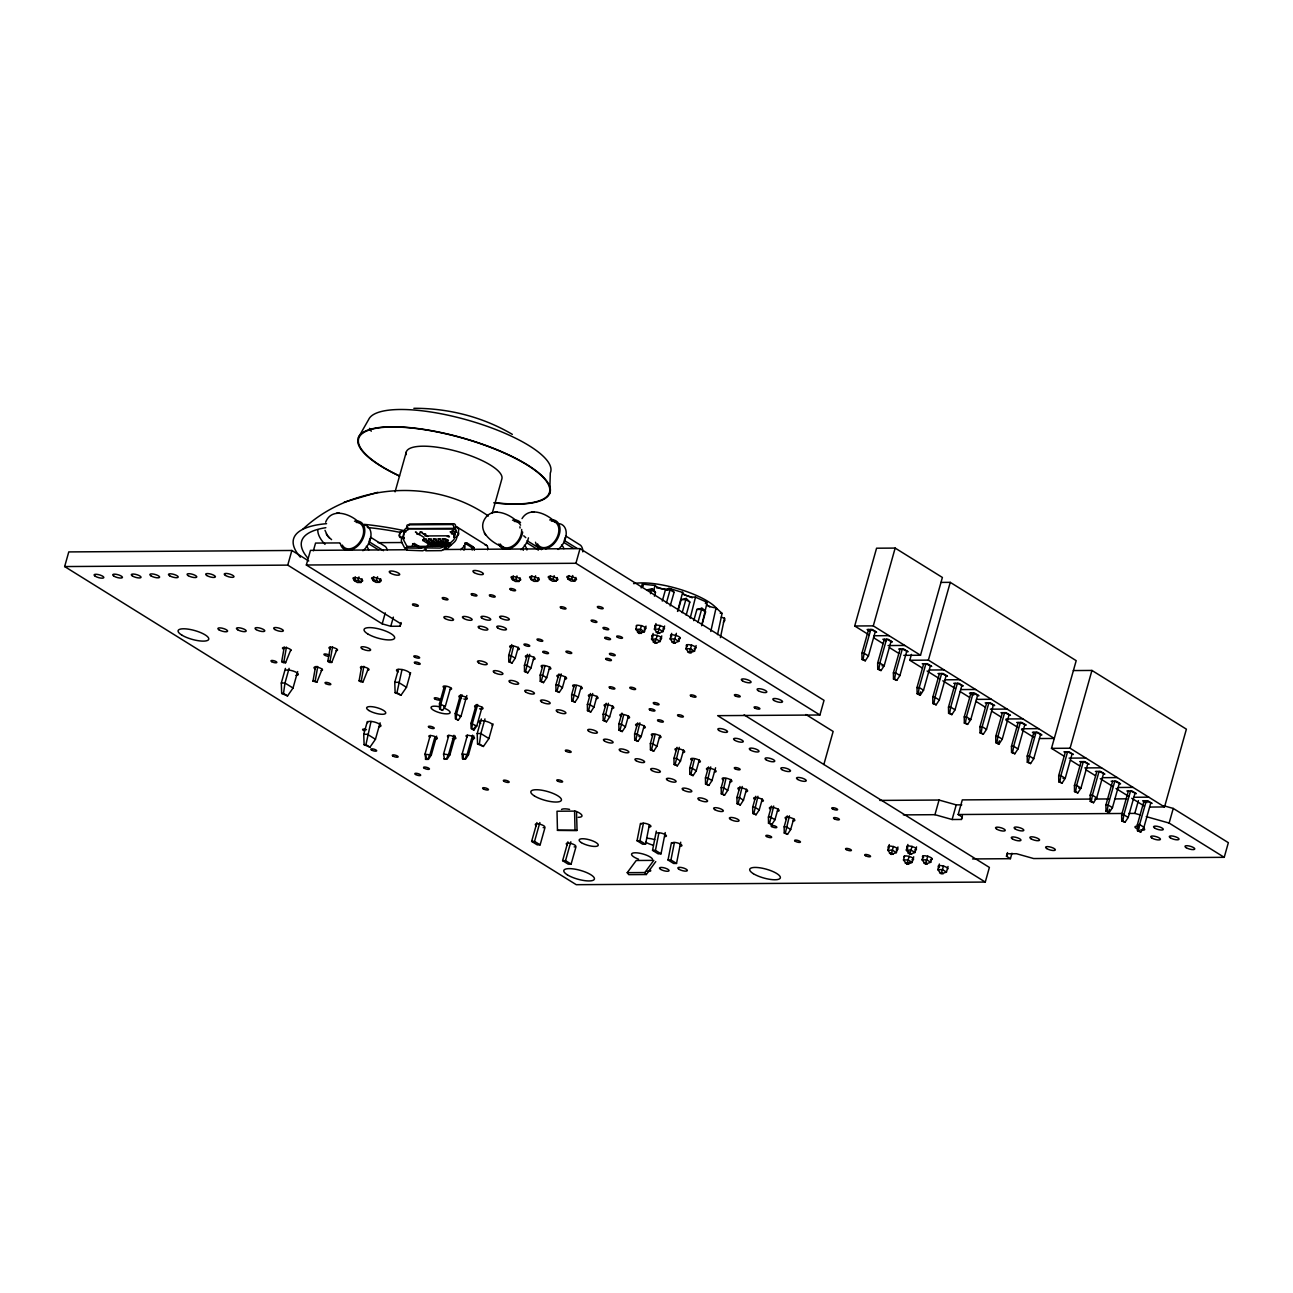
<?xml version="1.0" encoding="UTF-8"?>
<svg xmlns="http://www.w3.org/2000/svg" width="1293" height="1293" viewBox="0 0 1293 1293"><rect width="100%" height="100%" fill="white"/><g stroke="black" fill="none" stroke-linecap="round" stroke-linejoin="round"><path stroke-width="1.5" d="M549.687 493.603L550.301 472.979A94.761 27.395 15.7 0 0 470.7 420.985A94.761 27.395 15.7 0 0 368.65 419.53L358.468 437.341M436.614 736.137L431.329 754.983L428.452 759.379L425.882 759.395L426.092 756.47M473.804 735.911L468.502 754.74L465.625 759.136L463.072 759.153L463.379 754.773L462.151 754.013L467.436 735.167M458.304 532.183C460.906 535.27 451.58 541.104 454.958 534.187M453.891 537.048L455.734 530.954L455.475 532.344M472.204 550.026L471.525 547.295L464.704 543.06L467.5 543.27L473.19 546.81L474.386 550.155M444.081 687.747A4.412 1.277 15.7 0 1 444.582 686.017A4.412 1.277 15.7 0 1 450.594 687.698L445.277 706.463L442.545 710.358L440.38 709.017L440.945 703.764L445.713 686.809M466.854 695.521L461.019 716.241L458.288 720.153L456.122 718.795L456.688 713.542L461.973 694.713M482.063 707.19L476.761 726.036L474.03 729.931L471.864 728.589L472.43 723.337L477.715 704.491M297.665 671.552L293.026 688.038L287.531 695.941L283.506 693.436L284.977 683.027L289.099 668.384M380.094 722.819L375.455 739.289L369.96 747.192L365.935 744.687L371.01 721.462M410.608 672.667L406.487 687.31L400.992 695.214L396.951 692.709L402.026 669.483A6.934 2.004 15.7 0 1 409.477 674.251M493.037 723.918L488.916 738.562L483.404 746.465L479.38 743.96L480.851 733.551L484.972 718.908M518.299 647.243L515.212 658.234L512.028 663.05L509.862 661.693L513.45 646.387M534.041 657.038L530.954 668.012L527.77 672.845L525.604 671.487L529.694 654.339M549.784 666.816L546.697 677.807L543.513 682.623L541.347 681.282L544.935 665.96M565.526 676.611L562.439 687.601L559.255 692.418L557.089 691.06L561.178 673.912M581.268 686.405L578.181 697.38L574.997 702.196L572.831 700.854L576.403 685.532M597.01 696.184L593.923 707.174L590.739 711.99L588.574 710.649L592.663 693.501M612.753 705.978L609.666 716.969L606.482 721.785L604.316 720.427L608.405 703.279M628.495 715.772L625.408 726.747L622.224 731.563L620.058 730.222L623.63 714.9M644.237 725.551L641.15 736.541L637.966 741.358L635.8 740.016L639.89 722.852M659.98 735.345L656.892 746.32L653.708 751.152L651.543 749.795L655.115 734.472M683.593 750.021L680.506 761.011L677.322 765.828L675.156 764.486L679.245 747.338M699.335 759.815L696.248 770.806L693.064 775.622L690.898 774.265L694.47 758.943M715.579 767.783L711.99 780.584L708.806 785.401L706.641 784.059L710.73 766.911M730.82 779.388L727.733 790.379L724.549 795.195L722.383 793.854L725.955 778.531M746.562 789.183L743.475 800.173L740.291 804.989L738.125 803.632L742.214 786.483M762.288 798.977L759.217 809.951L756.033 814.768L753.867 813.426L757.957 796.278M778.03 808.755L774.943 819.746L771.776 824.562L769.61 823.221L773.699 806.056M793.773 818.55L790.686 829.524L787.518 834.357L785.352 832.999L789.441 815.851M875.135 632.164L868.443 655.955L865.276 660.788L863.11 659.43L864.112 653.256L870.803 629.465L876.606 632.164L872.258 629.465L867.134 629.497L870.027 631.291M890.877 641.958L884.186 665.75L881.018 670.566L878.852 669.224L879.854 663.05L886.545 639.259L892.348 641.942L888 639.243L882.877 639.275L885.77 641.086M906.619 651.753L899.928 675.544L896.76 680.36L894.594 679.003L895.596 672.845L902.288 649.054L908.09 651.737L903.742 649.038L898.619 649.07M930.233 666.428L923.541 690.22L920.374 695.036L918.208 693.694L919.21 687.52L925.901 663.729L931.703 666.412L927.356 663.713L922.232 663.762M945.975 676.223L939.284 700.014L936.116 704.83L933.95 703.489L934.952 697.315L941.643 673.524L947.446 676.207L943.098 673.508L937.975 673.54M961.717 686.001L955.026 709.792L951.858 714.625L949.692 713.267L950.694 707.109L957.386 683.302L963.188 686.001L958.84 683.302L953.717 683.334M977.46 695.796L970.768 719.587L967.6 724.403L965.435 723.062L966.437 716.888L973.128 693.096L978.93 695.779L974.583 693.08L969.459 693.113L972.352 694.923M993.202 705.59L986.511 729.381L983.343 734.198L981.161 732.84L982.179 726.682L988.87 702.891L994.673 705.574L990.325 702.875L985.201 702.907M1008.944 715.368L1002.253 739.16L999.085 743.992L996.903 742.635L997.921 736.46L1004.613 712.669L1010.415 715.368L1006.067 712.669L1000.944 712.702M1024.686 725.163L1017.995 748.954L1014.827 753.771L1012.645 752.429L1013.664 746.255L1020.355 722.464L1026.157 725.147L1021.809 722.448L1016.686 722.48M1040.429 734.957L1033.737 758.749L1030.569 763.565L1028.388 762.207L1029.406 756.049L1036.097 732.258L1041.899 734.941L1037.552 732.242L1032.428 732.274L1035.321 734.068M1071.913 754.53L1065.222 778.321L1062.054 783.138L1059.872 781.796L1060.89 775.622L1067.582 751.831L1073.384 754.514L1069.036 751.815L1063.913 751.847M1087.655 764.308L1080.964 788.116L1077.796 792.932L1075.614 791.575L1076.633 785.417L1083.324 761.625L1089.126 764.308L1084.779 761.609L1079.655 761.642M1103.398 774.103L1096.706 797.894L1093.539 802.711L1091.357 801.369L1092.375 795.195L1099.066 771.404L1104.869 774.103L1100.521 771.404L1095.397 771.436M1119.14 783.897L1112.449 807.689L1109.281 812.505L1107.099 811.164L1108.117 804.989L1114.792 781.198L1120.595 783.881L1116.263 781.182L1111.14 781.214M1134.882 793.676L1128.191 817.483L1125.023 822.3L1122.841 820.942L1123.859 814.784L1130.535 790.977L1136.337 793.676L1132.005 790.977L1126.882 791.009M1150.625 803.47L1143.933 827.261L1140.765 832.078L1138.583 830.736L1139.602 824.562L1146.277 800.771L1152.079 803.454L1147.748 800.771L1142.624 800.803L1145.517 802.597M290.78 649.813L285.624 662.727L283.426 662.743L281.696 661.66L284.25 647.13M285.624 662.727L283.894 661.66L286.448 647.114M316.914 682.187L312.987 681.136L315.54 666.59L317.739 666.574L315.185 681.12L316.914 682.187L322.086 669.273M336.891 649.522L331.735 662.436L329.537 662.452L327.808 661.37L330.361 646.839M331.735 662.436L330.006 661.353L332.56 646.823M368.198 668.982L363.042 681.896L360.844 681.912L359.098 680.829L361.668 666.299M363.042 681.896L361.297 680.813L363.85 666.283M649.345 824.869L645.546 844.167L642.621 844.2L637.045 840.725L640.455 823.382M645.546 844.167L639.97 840.709L643.397 823.334M665.216 832.563L661.03 853.816L658.121 853.833L652.545 850.358L656.327 831.092M661.03 853.816L655.454 850.341L658.88 832.967M680.716 842.196L676.53 863.449L673.605 863.465L668.028 859.99L671.439 842.648M676.53 863.449L670.954 859.974L674.38 842.6M720.427 637.611L724.516 618.167L723.029 617.763A7.176 2.069 15.7 0 1 721.3 617.165M717.518 634.637L722.076 613.367L716.063 607.872A7.176 2.069 15.7 0 1 706.479 604.785M710.794 631.453L716.063 607.872M701.646 625.764L707.174 602.36L695.149 597.027A7.176 2.069 15.7 0 1 687.116 595.766A7.176 2.069 15.7 0 1 682.542 592.404L668.659 588.218A7.176 2.069 15.7 0 1 662.97 588.978A7.176 2.069 15.7 0 1 655.131 585.503L642.395 584.113L641.166 587.927M690.187 618.199L695.569 596.881M677.516 611.427L682.736 592.178M650.476 593.681L651.85 588.751L646.839 589.964L653.838 589.98L655.486 592.404L654.436 596.154M662.275 601.083L665.426 589.85L670.453 588.638L666.428 602.926M678.017 610.878L681.169 599.645L686.195 598.417L682.171 612.72M697.913 622.499L701.937 608.211L696.911 609.423L693.759 620.656M744.089 714.884L989.387 867.425L985.282 882.068L576.258 884.687L64.65 566.56L68.771 551.917L291.862 550.479L308.736 560.968M407.02 549.751L310.449 550.365L306.344 565.009L400.798 623.743L400.087 626.216L390.777 626.281L382.195 623.856L287.757 565.122L291.862 550.479M313.391 550.786L315.557 543.076L339.8 542.915M287.531 695.941L281.68 693.452L281.308 683.043L285.43 668.4M362.056 578.811L361.022 582.464L357.369 582.496L354.266 580.573L355.3 576.937M361.022 582.464L357.935 580.541L358.953 576.904M369.943 538.664L369.087 541.702L383.488 550.673M395.076 491.857L406.293 452M380.659 578.682L379.625 582.351L375.972 582.367L372.869 580.444L373.887 576.807M379.625 582.351L376.522 580.428L377.54 576.791M425.235 546.648L421.744 548.167L405.76 547.99L407.861 546.664A2.489 1.681 -58.1 0 1 406.762 546.002L403.901 540.506A2.489 1.681 -58.1 0 1 403.82 538.89L404.03 537.985L401.622 538.906A5.463 3.701 -58.1 0 0 401.8 542.462L404.661 547.957A5.463 3.701 -58.1 0 0 407.101 549.412M402.689 537.371L404.224 531.892L402.301 531.358A1.988 1.891 -1.8 0 0 399.876 532.7L399.359 534.542A1.988 1.891 -1.8 0 0 400.765 536.854L404.03 537.985M403.416 537.662L404.224 531.892M382.195 623.856L385.282 612.882M390.777 626.281L393.363 617.133M423.959 537.371L419.433 534.559L420.209 531.811L427.757 536.514M369.96 747.192L364.109 744.703L363.737 734.295L367.341 721.494M435.143 546.389L427.401 541.573A1.988 1.341 89.6 0 1 426.674 538.971L423.975 538.987A1.988 1.341 89.6 0 0 424.686 541.589L432.444 546.406M400.087 626.216L401.105 622.563M439.911 546.357L432.153 541.541A1.988 1.341 89.6 0 1 431.426 538.939L428.726 538.955A1.988 1.341 89.6 0 0 429.454 541.557L437.196 546.373M446.214 547.295L436.921 541.508A1.988 1.341 89.6 0 1 436.194 538.906L433.478 538.922A1.988 1.341 89.6 0 0 434.206 541.525L441.947 546.341M400.992 695.214L395.125 692.709L394.769 682.316L398.373 669.499M449.414 546.293L441.673 541.476A1.988 1.341 89.6 0 1 440.945 538.874L438.246 538.89A1.988 1.341 89.6 0 0 438.974 541.492L446.715 546.309M451.079 544.337L446.424 541.444A1.988 1.341 89.6 0 1 445.713 538.842L442.998 538.858A1.988 1.341 89.6 0 0 443.725 541.46L449.916 545.323M425.51 549.832L425.785 550.77L441.511 550.624L444.404 549.169L445.875 546.422A2.489 1.681 -58.1 0 0 447.362 545.743L453.326 540.183A2.489 1.681 -58.1 0 0 454.312 538.567L454.57 537.678M452.081 530.776L454.974 531.585L454.199 534.332L451.322 533.621L452.647 533.362L453.423 530.631M456.106 532.199L456.235 531.73A2.489 1.681 -58.1 0 0 455.055 529.467L455.605 525.637A1.988 1.406 67.3 0 0 453.778 523.73L409.865 524.004A1.988 1.406 67.3 0 0 408.717 525.443M454.102 537.338L455.443 531.552M492.261 513.079L501.862 478.927A49.651 14.352 15.7 0 0 453.859 450.546A49.651 14.352 15.7 0 0 406.325 454.603M430.262 735.41L424.961 754.239L425.882 759.395M442.545 710.358L439.636 709.017L439.475 703.764L444.242 686.809M434.852 737.252L430.084 754.207L427.821 758.991L425.268 759.007M455.217 736.024L449.916 754.87L447.039 759.25L444.485 759.266L443.547 754.126L448.849 735.281M458.288 720.153L455.378 718.811L455.217 713.558L460.518 694.713M453.972 735.248L448.671 754.094L446.424 758.878L443.855 758.894M474.03 729.931L471.121 728.589L470.959 723.353L476.26 704.507M520.093 577.793L519.059 581.462L515.406 581.478L512.303 579.555L513.321 575.918M519.059 581.462L515.955 579.523L516.974 575.886M472.559 735.135L467.274 753.981L465.011 758.749L462.441 758.765L462.151 754.013L468.502 754.74M483.404 746.465L477.553 743.976L477.198 733.567L481.319 718.924M512.028 663.05L508.763 661.709L508.682 655.551L511.769 644.561M538.68 577.68L537.646 581.333L533.993 581.365L530.89 579.426L531.924 575.789M537.646 581.333L534.559 579.409L535.577 575.773M527.77 672.845L524.505 671.487L524.425 665.329L527.512 654.355M557.267 577.551L556.249 581.22L552.58 581.236L549.477 579.312L550.511 575.676M556.249 581.22L553.145 579.296L554.164 575.66M565.154 537.403L564.298 540.458L577.114 548.41M543.513 682.623L540.248 681.282L540.167 675.124L542.737 665.976M575.87 577.438L574.835 581.09L571.183 581.123L568.08 579.199L569.098 575.563M580.04 548.636L824.029 700.353L819.924 714.997L575.918 563.279L580.04 548.636L443.24 549.509M574.835 581.09L571.732 579.167L572.767 575.53M559.255 692.418L555.99 691.076L555.893 684.918L558.98 673.928M574.997 702.196L571.732 700.854L571.635 694.697L574.221 685.549M544.903 827.892L540.135 844.846L537.209 844.862L531.633 841.404L536.934 822.558M540.135 844.846L534.559 841.387L539.86 822.542M590.739 711.99L587.475 710.649L587.378 704.491L590.465 693.501M606.482 721.785L603.217 720.443L603.12 714.269L606.207 703.295M575.886 847.157L571.118 864.112L568.209 864.144L562.617 860.669L567.918 841.824M571.118 864.112L565.542 860.653L570.843 841.808M636.835 625.537L635.784 629.287L639.162 633.505L644.447 631.727L646.015 626.103M641.522 625.505L639.453 632.471L637.497 632.487M622.224 731.563L618.959 730.222L618.862 724.064L621.949 713.089M653.11 633.457L651.527 639.065L654.904 643.3L660.19 641.506L661.757 635.897M664.618 625.99L663.034 631.598L657.749 633.392L654.387 629.158L655.955 623.549M657.264 635.299L655.195 642.265L653.24 642.265M660.125 625.392L658.056 632.358L656.101 632.358M670.178 605.932L674.089 592.291L670.453 588.638M637.966 741.358L634.701 740.016L634.604 733.858L637.691 722.868M679.827 637.643L678.777 641.393L673.491 643.187L670.13 638.952L671.697 633.344M676.384 633.311L673.798 642.136L671.843 642.152M686.147 615.177L689.832 602.069L686.195 598.417M653.708 751.152L650.444 749.811L650.347 743.637L652.933 734.489M696.103 645.563L694.519 651.171L689.234 652.965L685.872 648.747L686.922 644.997M691.61 644.965L689.541 651.931L687.585 651.947M701.889 624.972L705.574 611.864L701.937 608.211M677.322 765.828L674.057 764.486L673.96 758.328L677.047 747.338M693.064 775.622L689.799 774.281L689.702 768.123L692.272 758.959M708.806 785.401L705.542 784.059L705.445 777.901L708.532 766.927M724.549 795.195L721.284 793.854L721.187 787.696L723.757 778.548M740.291 804.989L737.026 803.648L736.929 797.474L740.016 786.5M756.033 814.768L752.768 813.426L752.671 807.268L755.759 796.294M771.776 824.562L768.511 823.221L768.414 817.063L771.501 806.072M787.518 834.357L784.253 833.015L784.156 826.841L787.243 815.867M868.88 634.798L854.705 625.99L876.573 548.2L895.16 548.087L942.387 577.454L920.519 655.244L903.791 655.341M823.851 764.502L833.145 731.45L805.911 714.512M865.276 660.788L862.011 659.446L861.914 653.272L868.605 629.481M920.519 655.244L873.292 625.877L895.16 548.087M881.018 670.566L877.753 669.224L877.656 663.067L884.347 639.275M896.76 680.36L893.495 679.019L893.398 672.861L900.09 649.054M922.394 668.077L909.803 660.254L911.436 654.42M920.374 695.036L917.109 693.694L917.012 687.537L923.703 663.745M1039.459 738.545L1054.328 738.448L928.39 660.125L950.258 582.351L940.965 582.4M897.956 847.012L896.388 852.62L891.103 854.414L887.725 850.18L889.309 844.571M936.116 704.83L932.851 703.489L932.754 697.331L939.445 673.54M893.463 846.414L891.394 853.38L889.439 853.38M913.698 856.79L912.115 862.415L906.846 864.209L903.468 859.974L904.518 856.225M907.896 844.458L906.328 850.067L909.69 854.301L914.975 852.507L916.543 846.883M951.858 714.625L948.593 713.283L948.496 707.109L955.188 683.318M909.205 856.208L907.136 863.158L905.181 863.174M912.066 846.301L909.997 853.251L908.042 853.267M931.768 858.552L930.718 862.286L925.432 864.08L922.071 859.861L923.121 856.111M903.338 814.881L934.936 814.687L939.057 800.044L956.222 804.876L961.798 804.844M967.6 724.403L964.336 723.062L964.239 716.904L970.93 693.113L973.823 694.907M927.792 856.079L925.74 863.045L923.784 863.061M948.028 866.472L946.46 872.08L941.175 873.874L937.813 869.639L939.381 864.031M934.936 814.687L952.117 819.52L956.222 804.876M983.343 734.198L980.078 732.856L979.981 726.698L986.672 702.907M943.534 865.874L941.482 872.823L939.526 872.84M952.117 819.52L961.41 819.455L962.121 816.982L958.178 814.525L962.299 799.898L1090.742 799.074M961.41 819.455L962.428 815.802M999.085 743.992L995.82 742.651L995.723 736.477L1002.414 712.685M1014.827 753.771L1011.562 752.429L1011.465 746.271L1018.157 722.48M1030.569 763.565L1027.305 762.224L1027.208 756.066L1033.899 732.258M1011.966 853.218L1010.431 858.697L1006.487 856.257L1007.522 852.588M1064.074 756.179L1051.484 748.356L1076.196 660.658L950.258 582.351M1062.054 783.138L1058.773 781.796L1058.692 775.638L1065.384 751.847M1091.938 670.437L1186.392 729.171L1164.524 806.961L1070.071 748.227L1091.938 670.437L1073.352 670.566M1077.796 792.932L1074.515 791.591L1074.435 785.433L1081.126 761.625M1093.539 802.711L1090.258 801.369L1090.177 795.211L1096.868 771.42M1109.281 812.505L1106 811.164L1105.919 805.006L1112.61 781.214M1125.023 822.3L1121.742 820.958L1121.661 814.784L1128.353 790.993M1128.789 813.442L1134.801 813.394L1138.406 800.593M1140.765 832.078L1137.484 830.736L1137.404 824.578L1144.095 800.787L1146.988 802.581M1173.252 808.432L1228.35 842.68L1224.229 857.324L1169.131 823.075L1173.252 808.432L1163.716 805.733M1006.487 856.257L1007.215 853.784L1016.508 853.719L1033.673 858.552L1224.229 857.324M653.353 591.24L655.131 585.503M423.053 539.553L422.973 540.668M673.491 643.187L674.089 641.425M891.103 854.414L891.701 852.653M906.846 864.209L907.444 862.447M925.432 864.08L926.03 862.318M919.275 695.052L920.664 691.836M997.986 743.992L999.376 740.792M1108.182 812.521L1109.556 809.305M325.626 522.227C331.654 506.678 351.631 514.194 359.923 523.358M473.303 729.947L474.628 727.345M406.875 550.188L422.714 550.786L426.173 549.283M522.016 518.606C529.613 505.87 547.408 513.935 555.133 522.097M627.234 872.662L644.803 872.549L653.805 860.378L636.237 860.491L627.234 872.662L628.737 874.65L646.306 874.537L655.761 861.607M723.353 622.224L724.856 620.462L724.516 618.167M453.067 530.405L452.146 531.439A2.974 2.02 89.6 0 1 450.158 531.811L452.647 533.362M460.567 549.703L462.942 547.472A5.463 3.701 -58.1 0 0 464.785 544.854L466.902 543.044M302.643 529.387C351.728 483.323 433.203 477.295 488.382 516.036M449.463 536.854L448.639 536.886M447.33 536.579L448.752 536.288M377.895 492.277L344.197 502.185M517.943 522.34C510.234 514.161 492.439 506.113 484.827 518.832C476.955 531.471 492.391 543.302 502.929 546.907M336.6 513.176L339.089 512.949M494.621 512.157L497.126 511.947M531.811 511.915L534.3 511.705M445.164 546.422L440.121 548.054L424.136 547.876L426.916 546.519M454.134 528.352L453.681 526.445A1.988 1.406 67.3 0 0 451.839 524.538L407.925 524.813A1.988 1.406 67.3 0 0 406.826 526.736L407.295 528.659L454.134 528.352L455.055 529.467M407.295 528.659L454.522 528.999M423.005 533.556L425.866 534.268L424.557 534.526M419.433 534.559L416.831 534.09L417.881 533.589L415.392 532.037A2.974 2.02 89.6 0 0 416.411 532.247M425.074 535.965L447.766 535.819M378.154 542.672L402.382 542.527M407.392 546.47L444.582 546.196M471.525 547.295L473.723 547.295M471.929 547.99L474.127 547.973M472.171 548.814L474.369 548.798M444.404 549.169L445.099 549.169A5.463 3.701 -58.1 0 0 448.364 547.666L454.328 542.123A5.463 3.701 -58.1 0 0 456.51 538.551L458.433 531.73A5.463 3.701 -58.1 0 0 455.815 526.72M64.65 566.56L287.757 565.122M306.344 565.009L575.918 563.279M354.266 580.573L357.935 580.541M372.869 580.444L376.522 580.428M512.303 579.555L515.955 579.523M530.89 579.426L534.559 579.409M549.477 579.312L553.145 579.296M568.08 579.199L571.732 579.167M665.426 589.85L670.113 589.818L674.089 592.291M670.081 589.883L672.425 589.867M681.169 599.645L685.856 599.613L689.832 602.069M696.911 609.423L703.909 609.439M854.705 625.99L873.292 625.877M654.387 629.158L659.058 629.141L663.034 631.598M641.312 631.744L644.447 631.727L640.471 629.255L635.784 629.287L638.435 630.936M874.165 635.752L889.034 635.655M670.13 638.952L674.801 638.92L678.777 641.393M888.049 645.563L904.777 645.449M685.872 648.747L690.543 648.714L694.519 651.171L691.399 651.203M508.682 655.551L510.864 655.535L515.212 658.234M861.914 653.272L864.112 653.256L868.443 655.955M281.696 661.66L283.894 661.66M327.808 661.37L330.006 661.353M508.763 661.709L509.862 661.693M862.011 659.446L863.11 659.43M909.803 660.254L928.39 660.125M524.425 665.329L526.607 665.313L530.954 668.012M877.656 663.067L879.854 663.05L884.186 665.75L882.004 665.766M524.505 671.487L525.604 671.487M877.753 669.224L878.852 669.224M929.263 670.016L944.132 669.919M540.167 675.124L542.349 675.108L546.697 677.807M893.398 672.861L895.596 672.845L899.928 675.544M312.987 681.136L315.185 681.12M359.098 680.829L361.297 680.813M281.308 683.043L284.977 683.027L293.026 688.038M394.769 682.316L398.422 682.3L406.487 687.31M540.248 681.282L541.347 681.282M893.495 679.019L894.594 679.003M945.005 679.811L959.875 679.714M555.893 684.918L558.091 684.902L562.439 687.601M917.012 687.537L919.21 687.52L923.541 690.22M555.99 691.076L557.089 691.06M281.68 693.452L283.506 693.436M395.125 692.709L396.951 692.709M960.747 689.589L975.617 689.492M571.635 694.697L573.833 694.68L578.181 697.38M917.109 693.694L918.208 693.694M932.754 697.331L934.952 697.315L939.284 700.014M571.732 700.854L572.831 700.854M976.49 699.384L991.359 699.287M439.475 703.764L445.277 706.463L443.822 706.463M587.378 704.491L589.576 704.475L593.923 707.174M932.851 703.489L933.95 703.489M948.496 707.109L950.694 707.109L955.026 709.792M587.475 710.649L588.574 710.649M990.373 709.178L1007.102 709.081M455.217 713.558L461.019 716.241L459.565 716.257M603.12 714.269L605.318 714.269L609.666 716.969M948.593 713.283L949.692 713.267M819.924 714.997L717.663 715.659L985.282 882.068M964.239 716.904L966.437 716.888L970.768 719.587L968.57 719.603M603.217 720.443L604.316 720.427M1006.116 718.973L1022.844 718.86M470.959 723.353L476.761 726.036L475.307 726.052M618.862 724.064L621.06 724.048L625.408 726.747M964.336 723.062L965.435 723.062M979.981 726.698L982.179 726.682L986.511 729.381M618.959 730.222L620.058 730.222M1021.858 728.767L1038.586 728.654M363.737 734.295L367.406 734.279L375.455 739.289M477.198 733.567L480.851 733.551L488.916 738.562M634.604 733.858L636.803 733.842L641.15 736.541L638.952 736.557M980.078 732.856L981.161 732.84M995.723 736.477L997.921 736.46L1002.253 739.16M634.701 740.016L635.8 740.016M364.109 744.703L365.935 744.687M477.553 743.976L479.38 743.96M650.347 743.637L652.545 743.637L656.892 746.32M995.82 742.651L996.903 742.635M1011.465 746.271L1013.664 746.255L1017.995 748.954M650.444 749.811L651.543 749.795M1051.484 748.356L1070.071 748.227M443.547 754.126L449.916 754.87M1011.562 752.429L1012.645 752.429M673.96 758.328L676.158 758.312L680.506 761.011M1027.208 756.066L1029.406 756.049L1033.737 758.749M1069.085 758.134L1085.813 758.021M674.057 764.486L675.156 764.486M1027.305 762.224L1028.388 762.207M689.702 768.123L691.9 768.107L696.248 770.806M1084.827 767.913L1101.555 767.816M689.799 774.281L690.898 774.265M705.445 777.901L707.643 777.885L711.99 780.584M1058.692 775.638L1060.89 775.622L1065.222 778.321L1063.024 778.338M1102.428 777.691L1117.297 777.594M705.542 784.059L706.641 784.059M1058.773 781.796L1059.872 781.796M721.187 787.696L723.385 787.679L727.733 790.379M1074.435 785.433L1076.633 785.417L1080.964 788.116L1078.766 788.116M1118.17 787.485L1133.04 787.389M721.284 793.854L722.383 793.854M1074.515 791.591L1075.614 791.575M736.929 797.474L739.127 797.474L743.475 800.173M1090.177 795.211L1092.375 795.195L1096.706 797.894M1133.913 797.264L1148.782 797.167M879.806 800.415L939.057 800.044M1094.767 799.042L1108.812 798.945M1114.841 798.912L1126.882 798.832M737.026 803.648L738.125 803.632M1090.258 801.369L1091.357 801.369M752.671 807.268L754.87 807.252L759.217 809.951M1105.919 805.006L1108.117 804.989L1112.449 807.689M1149.655 807.058L1164.524 806.961M752.768 813.426L753.867 813.426M1106 811.164L1107.099 811.164M958.178 814.525L1122.76 813.475M768.414 817.063L770.612 817.047L774.943 819.746M1121.661 814.784L1123.859 814.784L1128.191 817.483M768.511 823.221L769.61 823.221M1121.742 820.958L1122.841 820.942M784.156 826.841L786.354 826.841L790.686 829.524M1137.404 824.578L1139.602 824.562L1143.933 827.261M575.029 830.219L574.577 811.115L557.008 811.228L557.461 830.332L577.05 830.429L576.549 812.343M577.05 830.429L557.461 830.332M784.253 833.015L785.352 832.999M1137.484 830.736L1138.583 830.736M531.633 841.404L534.559 841.387M637.045 840.725L639.97 840.709M652.545 850.358L655.454 850.341M887.725 850.18L892.412 850.164L896.388 852.62M562.617 860.669L565.542 860.653M668.028 859.99L670.954 859.974M972.578 858.94L1010.431 858.697M903.468 859.974L908.155 859.942L912.115 862.415L908.995 862.431M922.071 859.861L926.742 859.829L930.718 862.286M937.813 869.639L942.484 869.607L946.46 872.08M413.857 408.313C448.17 408.152 482.742 416.879 512.335 434.367M447.701 541.201L446.764 540.7M448.121 535.9L449.107 536.191M722.076 613.367L721.769 613.318A7.176 2.069 15.7 0 0 720.169 613.173M401.864 538.017L400.798 537.759A1.988 1.891 -1.8 0 1 399.392 535.431L399.909 533.605A1.988 1.891 -1.8 0 1 401.315 532.263M1134.801 813.394L1140.523 815.01M1146.245 816.626L1169.131 823.075M404.968 532.183L405.727 532.053A2.489 1.681 -58.1 0 1 408.2 529.758L407.683 529.29M873.599 637.74L883.038 643.607M889.342 647.518L898.78 653.401M927.113 671.019L939.704 678.857M942.856 680.813L955.446 688.636M960.182 691.577L969.621 697.444M975.924 701.372L985.363 707.239M991.666 711.15L1001.105 717.033M1005.825 719.959L1018.415 727.797M1021.567 729.753L1034.158 737.576M1070.362 760.09L1079.817 765.973M1086.104 769.885L1095.559 775.752M1100.278 778.693L1112.869 786.532M1116.021 788.488L1128.611 796.31M1131.763 798.266L1144.353 806.105M701.598 609.391L705.574 611.864M651.85 588.751L653.838 589.98M565.591 535.884L580.557 545.258A7.176 4.849 89.6 0 1 582.804 551.869M651.527 589.931L655.486 592.404M563.683 542.365L573.429 548.426M527.124 540.7L541.525 549.654M526.51 542.607L537.92 549.719A2.198 1.487 89.6 0 1 538.26 550.171M658.056 632.358L659.705 633.376M673.798 642.136L675.447 643.171M689.541 651.931L691.189 652.965M660.19 641.506L656.214 639.049L651.527 639.065L654.177 640.714M639.453 632.471L641.118 633.505M655.195 642.265L656.86 643.284M457.641 527.382L486.782 545.484M443.046 538.68L450.998 544.709M438.295 538.712L447.944 545.791M433.527 538.745L443.192 545.824M428.775 538.777L438.44 545.856M424.023 538.809L433.672 545.888M914.975 852.507L910.999 850.034L906.328 850.067L908.963 851.715M412.596 543.626L418.819 547.634M909.997 853.251L911.646 854.285M925.74 863.045L927.388 864.08M941.482 872.823L943.13 873.858M891.394 853.38L893.059 854.398M907.136 863.158L908.801 864.193M370.38 537.128L385.346 546.503A7.176 4.849 89.6 0 1 387.237 549.864M368.473 543.626L378.219 549.687M431.329 754.983L424.961 754.239L426.205 755.015M331.574 539.634L327.662 536.11L325.012 530.356M525.766 537.629L523.73 535.787M561.534 545.048L561.954 545.371A7.176 4.849 89.6 0 1 563.861 548.717M524.36 545.274L524.78 545.614A7.176 4.849 89.6 0 1 526.914 550.01M522.922 549.767L522.986 549.816A2.198 1.487 89.6 0 1 523.326 550.268M366.323 546.293L366.743 546.632A7.176 4.849 89.6 0 1 368.65 549.978M447.831 539.714L448.429 540.522M421.017 547.618L414.196 543.383L412.322 545.193A2.489 1.681 -58.1 0 0 412.515 545.856M447.572 540.506L446.538 539.391M329.44 538.05L326.272 533.928M644.803 872.549L646.306 874.537M484.309 532.91L485.683 535.092M423.199 540.684L422.763 539.876M519.915 526.768L520.061 528.013M328.713 656.294A3.022 0.873 15.7 0 1 324.591 655.131A3.022 0.873 15.7 0 1 324.931 653.951A3.022 0.873 15.7 0 1 329.052 655.115M364.529 730.884A3.022 0.873 15.7 0 1 362.751 729.268A3.022 0.873 15.7 0 1 366.501 729.688M530.744 578.407A5.043 1.455 15.7 0 1 531.31 576.419A5.043 1.455 15.7 0 1 538.179 578.359A5.043 1.455 15.7 0 1 537.613 580.331M514.226 579.49A5.043 1.455 15.7 0 1 511.64 576.662A5.043 1.455 15.7 0 1 518.978 578.133A5.043 1.455 15.7 0 1 519.026 580.46M570.003 579.135A5.043 1.455 15.7 0 1 567.417 576.306A5.043 1.455 15.7 0 1 574.755 577.777A5.043 1.455 15.7 0 1 574.787 580.104M551.416 579.264A5.043 1.455 15.7 0 1 548.83 576.436A5.043 1.455 15.7 0 1 556.168 577.89A5.043 1.455 15.7 0 1 556.2 580.218M374.792 580.395A5.043 1.455 15.7 0 1 372.206 577.567A5.043 1.455 15.7 0 1 379.544 579.022A5.043 1.455 15.7 0 1 379.576 581.349M356.189 580.509A5.043 1.455 15.7 0 1 354.088 577.583A5.043 1.455 15.7 0 1 362.056 579.83A5.043 1.455 15.7 0 1 358.711 581.22M329.957 648.924A4.461 1.293 15.7 0 1 330.458 647.163A4.461 1.293 15.7 0 1 336.536 648.876A4.461 1.293 15.7 0 1 336.035 650.638M283.474 649.215A4.461 1.293 15.7 0 1 285.995 647.68A4.461 1.293 15.7 0 1 290.828 650.686M361.442 668.497A4.461 1.293 15.7 0 1 361.943 666.735A4.461 1.293 15.7 0 1 368.02 668.449A4.461 1.293 15.7 0 1 367.519 670.21M314.959 668.788A4.461 1.293 15.7 0 1 315.46 667.043A4.461 1.293 15.7 0 1 321.537 668.756A4.461 1.293 15.7 0 1 321.036 670.501M467.015 737.042A4.412 1.277 15.7 0 1 467.516 735.313A4.412 1.277 15.7 0 1 473.529 737.01A4.412 1.277 15.7 0 1 473.028 738.739M448.429 737.172A4.412 1.277 15.7 0 1 449.528 735.458A4.412 1.277 15.7 0 1 455.686 737.721A4.412 1.277 15.7 0 1 452.437 738.642M429.842 737.285A4.412 1.277 15.7 0 1 430.327 735.555A4.412 1.277 15.7 0 1 436.355 737.252A4.412 1.277 15.7 0 1 435.854 738.982M398.05 671.972A6.934 2.004 15.7 0 1 401.978 669.596M480.705 723.369A6.934 2.004 15.7 0 1 484.616 720.977A6.934 2.004 15.7 0 1 492.132 725.648M367.665 722.722A6.934 2.004 15.7 0 1 376.538 722.674A6.934 2.004 15.7 0 1 378.607 726.747M285.317 670.34A6.934 2.004 15.7 0 1 295.451 671.924A6.934 2.004 15.7 0 1 295.952 675.35M450.594 687.698A4.412 1.277 15.7 0 1 450.093 689.444M461.633 698.382A4.412 1.277 15.7 0 1 459.807 695.828A4.412 1.277 15.7 0 1 466.773 697.784A4.412 1.277 15.7 0 1 463.848 699.012M475.565 707.319A4.412 1.277 15.7 0 1 476.681 705.606A4.412 1.277 15.7 0 1 482.822 707.869A4.412 1.277 15.7 0 1 479.59 708.79M903.952 856.871A5.043 1.455 15.7 0 1 910.385 856.839A5.043 1.455 15.7 0 1 911.888 859.797M889.277 848.063A5.043 1.455 15.7 0 1 889.859 846.091A5.043 1.455 15.7 0 1 896.712 848.03A5.043 1.455 15.7 0 1 896.146 850.002M907.88 847.949A5.043 1.455 15.7 0 1 908.446 845.961A5.043 1.455 15.7 0 1 915.315 847.901A5.043 1.455 15.7 0 1 914.733 849.889M923.622 857.744A5.043 1.455 15.7 0 1 924.188 855.756A5.043 1.455 15.7 0 1 931.057 857.695A5.043 1.455 15.7 0 1 930.475 859.667M939.348 867.522A5.043 1.455 15.7 0 1 942.209 865.793A5.043 1.455 15.7 0 1 947.656 869.187M653.078 636.948A5.043 1.455 15.7 0 1 653.66 634.976A5.043 1.455 15.7 0 1 660.513 636.916A5.043 1.455 15.7 0 1 659.947 638.887M636.269 626.184A5.043 1.455 15.7 0 1 642.702 626.151A5.043 1.455 15.7 0 1 644.205 629.109M655.939 627.04A5.043 1.455 15.7 0 1 656.505 625.069A5.043 1.455 15.7 0 1 663.374 627.008A5.043 1.455 15.7 0 1 662.792 628.98M671.681 636.835A5.043 1.455 15.7 0 1 672.247 634.863A5.043 1.455 15.7 0 1 679.116 636.786A5.043 1.455 15.7 0 1 678.534 638.774M687.423 646.629A5.043 1.455 15.7 0 1 687.989 644.641A5.043 1.455 15.7 0 1 694.858 646.581A5.043 1.455 15.7 0 1 694.276 648.553M443.838 708.047A9.924 2.877 15.7 0 1 447.976 713.801A9.924 2.877 15.7 0 1 432.315 709.404A9.924 2.877 15.7 0 1 438.893 706.657M649.652 869.446A4.962 1.438 15.7 0 1 646.856 871.143M653.175 845.153A9.924 2.877 15.7 0 1 645.789 842.212M646.92 838.317A9.924 2.877 15.7 0 1 654.759 839.658M641.457 824.126A4.962 1.438 15.7 0 1 647.793 824.077A4.962 1.438 15.7 0 1 649.28 826.987M672.441 843.392A4.962 1.438 15.7 0 1 678.793 843.343A4.962 1.438 15.7 0 1 680.263 846.252M657.151 833.031A4.962 1.438 15.7 0 1 664.408 834.179A4.962 1.438 15.7 0 1 664.764 836.619M536.385 825.758A4.962 1.438 15.7 0 1 536.951 823.819A4.962 1.438 15.7 0 1 543.707 825.726A4.962 1.438 15.7 0 1 543.157 827.665M567.385 845.04A4.962 1.438 15.7 0 1 567.934 843.084A4.962 1.438 15.7 0 1 574.706 844.992A4.962 1.438 15.7 0 1 574.14 846.931M575.013 810.921A10.926 3.152 15.7 0 1 578.262 817.321M561.518 809.434A10.926 3.152 15.7 0 1 569.566 809.386M638.532 859.182A10.926 3.152 15.7 0 1 635.283 852.782A10.926 3.152 15.7 0 1 652.48 859.085M542.284 667.333A5.043 1.455 15.7 0 1 542.85 665.362A5.043 1.455 15.7 0 1 549.719 667.285A5.043 1.455 15.7 0 1 549.153 669.273M754.789 799.478A5.043 1.455 15.7 0 1 755.371 797.506A5.043 1.455 15.7 0 1 762.24 799.43A5.043 1.455 15.7 0 1 761.658 801.418M739.046 789.7A5.043 1.455 15.7 0 1 739.628 787.712A5.043 1.455 15.7 0 1 746.497 789.651A5.043 1.455 15.7 0 1 745.916 791.623M723.32 779.905A5.043 1.455 15.7 0 1 723.886 777.917A5.043 1.455 15.7 0 1 730.755 779.857A5.043 1.455 15.7 0 1 730.173 781.845M707.578 770.111A5.043 1.455 15.7 0 1 708.144 768.139A5.043 1.455 15.7 0 1 715.013 770.078A5.043 1.455 15.7 0 1 714.431 772.05M691.836 760.332A5.043 1.455 15.7 0 1 692.401 758.344A5.043 1.455 15.7 0 1 699.271 760.284A5.043 1.455 15.7 0 1 698.689 762.256M676.094 750.538A5.043 1.455 15.7 0 1 676.659 748.566A5.043 1.455 15.7 0 1 683.528 750.49A5.043 1.455 15.7 0 1 682.946 752.478M652.48 735.862A5.043 1.455 15.7 0 1 653.046 733.874A5.043 1.455 15.7 0 1 659.915 735.814A5.043 1.455 15.7 0 1 659.333 737.786M636.738 726.068A5.043 1.455 15.7 0 1 637.304 724.08A5.043 1.455 15.7 0 1 644.173 726.019A5.043 1.455 15.7 0 1 643.591 728.007M620.996 716.274A5.043 1.455 15.7 0 1 621.561 714.302A5.043 1.455 15.7 0 1 628.43 716.225A5.043 1.455 15.7 0 1 627.848 718.213M605.253 706.495A5.043 1.455 15.7 0 1 605.819 704.507A5.043 1.455 15.7 0 1 612.688 706.447A5.043 1.455 15.7 0 1 612.122 708.419M589.511 696.701A5.043 1.455 15.7 0 1 590.077 694.729A5.043 1.455 15.7 0 1 596.946 696.652A5.043 1.455 15.7 0 1 596.38 698.64M573.769 686.906A5.043 1.455 15.7 0 1 574.334 684.934A5.043 1.455 15.7 0 1 581.204 686.874A5.043 1.455 15.7 0 1 580.638 688.846M558.026 677.128A5.043 1.455 15.7 0 1 558.592 675.14A5.043 1.455 15.7 0 1 565.461 677.079A5.043 1.455 15.7 0 1 564.896 679.051M786.273 819.067A5.043 1.455 15.7 0 1 786.855 817.079A5.043 1.455 15.7 0 1 793.724 819.019A5.043 1.455 15.7 0 1 793.142 820.99M510.8 647.761A5.043 1.455 15.7 0 1 511.365 645.773A5.043 1.455 15.7 0 1 518.234 647.712A5.043 1.455 15.7 0 1 517.669 649.7M526.542 657.555A5.043 1.455 15.7 0 1 527.108 655.567A5.043 1.455 15.7 0 1 533.977 657.507A5.043 1.455 15.7 0 1 533.411 659.478M770.531 809.273A5.043 1.455 15.7 0 1 771.113 807.285A5.043 1.455 15.7 0 1 777.982 809.224A5.043 1.455 15.7 0 1 777.4 811.212M1143.545 828.183A5.043 1.455 15.7 0 1 1140.685 829.912M1138.179 829.201A5.043 1.455 15.7 0 1 1134.963 826.841A5.043 1.455 15.7 0 1 1138.955 826.502M403.529 532.069A5.463 3.701 -58.1 0 1 407.893 527.188M427.191 546.503A3.475 2.36 -58.1 0 1 429.244 543.723M463.945 545.581A1.988 1.341 -58.1 0 1 464.898 547.408L464.381 549.234A1.988 1.341 -58.1 0 1 463.928 550.155M422.051 532.021A2.974 2.02 89.6 0 1 420.516 532.005M455.782 531.989A2.974 2.02 89.6 0 1 455.281 531.779M455.993 527.463A1.988 1.164 41.6 0 1 457.674 528.239M484.956 544.822A5.463 3.701 -58.1 0 1 487.558 549.832M643.348 585.971A7.176 2.069 15.7 0 1 642.734 586.343M642.395 584.113A7.176 2.069 15.7 0 1 643.171 584.808M705.38 603.443A7.176 2.069 15.7 0 1 707.174 602.36M656.569 587.83A48.487 14.013 15.7 0 1 667.689 589.98M683.334 594.441A48.487 14.013 15.7 0 1 692.305 597.786M706.721 604.962A48.487 14.013 15.7 0 1 709.728 606.918M633.586 583.644A48.487 14.013 15.7 0 1 679.795 589.301A48.487 14.013 15.7 0 1 717.373 609.294M371.269 431.232A94.761 27.395 15.7 0 1 369.475 428.355M399.424 476.066A99.739 28.834 15.7 0 1 385.88 426.932A99.739 28.834 15.7 0 1 533.298 468.761A99.739 28.834 15.7 0 1 493.732 502.815M300.38 557.202A134.65 38.919 15.7 0 1 326.579 523.665M364.27 524.36A134.65 38.919 15.7 0 1 405.194 530.857M324.996 544.353A113.994 32.939 15.7 0 1 317.836 529.758M308.041 558.334A126.245 36.495 15.7 0 1 325.852 527.689M367.406 527.496A126.245 36.495 15.7 0 1 400.442 532.425M399.505 475.872A99.141 28.656 15.7 0 1 386.074 427.175A99.141 28.656 15.7 0 1 532.263 468.357A99.141 28.656 15.7 0 1 494.928 502.751M363.802 524.91A15.888 10.78 -58.1 0 1 371.01 535.108A15.888 10.78 -58.1 0 1 362.913 550.721M354.508 521.208A15.888 10.78 -58.1 0 1 364.481 534.057A15.888 10.78 -58.1 0 1 348.738 550.268M347.219 550.22A15.888 10.78 -58.1 0 1 340.301 543.496M356.141 522.372A14.401 9.762 -58.1 0 1 360.779 540.652A14.401 9.762 -58.1 0 1 342.273 545.064M559.012 523.649A15.888 10.78 -58.1 0 1 566.221 533.847A15.888 10.78 -58.1 0 1 558.123 549.46M549.719 519.964A15.888 10.78 -58.1 0 1 559.853 531.859A15.888 10.78 -58.1 0 1 545.533 548.814M542.43 548.975A15.888 10.78 -58.1 0 1 535.512 542.236M551.351 521.111A14.401 9.762 -58.1 0 1 556.006 539.407A14.401 9.762 -58.1 0 1 537.484 543.82M528.498 537.856A15.888 10.78 -58.1 0 1 520.934 549.703M512.529 520.206A15.888 10.78 -58.1 0 1 520.562 522.631M522.679 532.086A15.888 10.78 -58.1 0 1 511.575 547.893A15.888 10.78 -58.1 0 1 498.791 544.03M514.161 521.354A14.401 9.762 -58.1 0 1 520.578 525.184M521.677 529.484A14.401 9.762 -58.1 0 1 513.24 545.614A14.401 9.762 -58.1 0 1 500.294 544.062M367.648 633.845A15.888 4.59 15.7 0 0 393.799 639.065A15.888 4.59 15.7 0 0 376.619 628.398A15.888 4.59 15.7 0 0 367.648 633.845M181.731 635.041A15.888 4.59 15.7 0 0 207.882 640.261A15.888 4.59 15.7 0 0 190.701 629.578A15.888 4.59 15.7 0 0 181.731 635.041M567.401 874.86A15.888 4.59 15.7 0 0 593.552 880.08A15.888 4.59 15.7 0 0 576.387 869.413A15.888 4.59 15.7 0 0 567.401 874.86M753.318 873.664A15.888 4.59 15.7 0 0 779.469 878.901A15.888 4.59 15.7 0 0 762.304 868.217A15.888 4.59 15.7 0 0 753.318 873.664M534.429 795.955A15.888 4.59 15.7 0 0 560.58 801.175A15.888 4.59 15.7 0 0 543.399 790.508A15.888 4.59 15.7 0 0 534.429 795.955M413.21 605.124A3.022 0.873 15.7 0 0 418.189 606.11A3.022 0.873 15.7 0 0 414.924 604.073A3.022 0.873 15.7 0 0 413.21 605.124M617.391 637.19A3.022 0.873 15.7 0 0 622.369 638.176A3.022 0.873 15.7 0 0 619.105 636.14A3.022 0.873 15.7 0 0 617.391 637.19M537.662 640.164A3.022 0.873 15.7 0 0 542.64 641.166A3.022 0.873 15.7 0 0 539.375 639.13A3.022 0.873 15.7 0 0 537.662 640.164M429.066 727.409A3.022 0.873 15.7 0 0 434.044 728.395A3.022 0.873 15.7 0 0 430.779 726.359A3.022 0.873 15.7 0 0 429.066 727.409M591.806 621.286A3.022 0.873 15.7 0 0 596.8 622.272A3.022 0.873 15.7 0 0 593.519 620.236A3.022 0.873 15.7 0 0 591.806 621.286M605.399 638.5A3.022 0.873 15.7 0 0 610.393 639.485A3.022 0.873 15.7 0 0 607.112 637.449A3.022 0.873 15.7 0 0 605.399 638.5M415.053 663.212A3.022 0.873 15.7 0 0 420.031 664.198A3.022 0.873 15.7 0 0 416.766 662.161A3.022 0.873 15.7 0 0 415.053 663.212M424.282 768.236A3.022 0.873 15.7 0 0 429.26 769.222A3.022 0.873 15.7 0 0 425.995 767.185A3.022 0.873 15.7 0 0 424.282 768.236M603.621 628.624A3.022 0.873 15.7 0 0 608.599 629.626A3.022 0.873 15.7 0 0 605.334 627.59A3.022 0.873 15.7 0 0 603.621 628.624M566.027 751.249A3.022 0.873 15.7 0 0 571.005 752.251A3.022 0.873 15.7 0 0 567.74 750.215A3.022 0.873 15.7 0 0 566.027 751.249M414.503 657.022A3.022 0.873 15.7 0 0 419.482 658.024A3.022 0.873 15.7 0 0 416.217 655.987A3.022 0.873 15.7 0 0 414.503 657.022M415.522 774.459A3.022 0.873 15.7 0 0 420.516 775.461A3.022 0.873 15.7 0 0 417.235 773.424A3.022 0.873 15.7 0 0 415.522 774.459M490.063 595.976A3.022 0.873 15.7 0 0 495.041 596.962A3.022 0.873 15.7 0 0 491.776 594.925A3.022 0.873 15.7 0 0 490.063 595.976M543.399 652.496A3.022 0.873 15.7 0 0 548.377 653.498A3.022 0.873 15.7 0 0 545.096 651.462A3.022 0.873 15.7 0 0 543.399 652.496M471.832 594.861A3.022 0.873 15.7 0 0 476.81 595.847A3.022 0.873 15.7 0 0 473.545 593.81A3.022 0.873 15.7 0 0 471.832 594.861M524.619 645.191A3.022 0.873 15.7 0 0 529.597 646.193A3.022 0.873 15.7 0 0 526.332 644.156A3.022 0.873 15.7 0 0 524.619 645.191M771.679 826.566A3.022 0.873 15.7 0 0 776.673 827.568A3.022 0.873 15.7 0 0 773.392 825.532A3.022 0.873 15.7 0 0 771.679 826.566M795.292 841.258A3.022 0.873 15.7 0 0 800.286 842.26A3.022 0.873 15.7 0 0 797.005 840.224A3.022 0.873 15.7 0 0 795.292 841.258M510.428 589.656A3.022 0.873 15.7 0 0 515.422 590.659A3.022 0.873 15.7 0 0 512.141 588.622A3.022 0.873 15.7 0 0 510.428 589.656M566.625 652.351A3.022 0.873 15.7 0 0 571.619 653.337A3.022 0.873 15.7 0 0 568.338 651.3A3.022 0.873 15.7 0 0 566.625 652.351M734.974 768.705A3.022 0.873 15.7 0 0 739.968 769.707A3.022 0.873 15.7 0 0 736.687 767.67A3.022 0.873 15.7 0 0 734.974 768.705M658.234 720.993A3.022 0.873 15.7 0 0 663.212 721.979A3.022 0.873 15.7 0 0 659.947 719.942A3.022 0.873 15.7 0 0 658.234 720.993M846.252 849.582A3.022 0.873 15.7 0 0 851.247 850.584A3.022 0.873 15.7 0 0 847.966 848.547A3.022 0.873 15.7 0 0 846.252 849.582M483.291 788.859A3.022 0.873 15.7 0 0 488.285 789.861A3.022 0.873 15.7 0 0 485.004 787.825A3.022 0.873 15.7 0 0 483.291 788.859M434.933 698.931A3.022 0.873 15.7 0 0 439.927 699.933A3.022 0.873 15.7 0 0 436.646 697.897A3.022 0.873 15.7 0 0 434.933 698.931M766.523 836.49A3.022 0.873 15.7 0 0 771.501 837.492A3.022 0.873 15.7 0 0 768.22 835.456A3.022 0.873 15.7 0 0 766.523 836.49M606.32 659.511A3.022 0.873 15.7 0 0 611.314 660.497A3.022 0.873 15.7 0 0 608.033 658.476A3.022 0.873 15.7 0 0 606.32 659.511M560.871 607.872A3.022 0.873 15.7 0 0 565.849 608.874A3.022 0.873 15.7 0 0 562.568 606.837A3.022 0.873 15.7 0 0 560.871 607.872M598.045 607.645A3.022 0.873 15.7 0 0 603.039 608.631A3.022 0.873 15.7 0 0 599.758 606.595A3.022 0.873 15.7 0 0 598.045 607.645M610.086 654.533A3.022 0.873 15.7 0 0 615.064 655.535A3.022 0.873 15.7 0 0 611.783 653.498A3.022 0.873 15.7 0 0 610.086 654.533M557.477 780.972A3.022 0.873 15.7 0 0 562.455 781.974A3.022 0.873 15.7 0 0 559.19 779.938A3.022 0.873 15.7 0 0 557.477 780.972M865.389 855.643A3.022 0.873 15.7 0 0 870.383 856.645A3.022 0.873 15.7 0 0 867.102 854.608A3.022 0.873 15.7 0 0 865.389 855.643M271.675 661.66A3.022 0.873 15.7 0 0 276.67 662.646A3.022 0.873 15.7 0 0 273.389 660.61A3.022 0.873 15.7 0 0 271.675 661.66M630.483 688.409A3.022 0.873 15.7 0 0 635.477 689.395A3.022 0.873 15.7 0 0 632.196 687.359A3.022 0.873 15.7 0 0 630.483 688.409M371.527 750.021A3.022 0.873 15.7 0 0 376.505 751.023A3.022 0.873 15.7 0 0 373.241 748.986A3.022 0.873 15.7 0 0 371.527 750.021M325.691 683.561A3.022 0.873 15.7 0 0 330.669 684.563A3.022 0.873 15.7 0 0 327.404 682.526A3.022 0.873 15.7 0 0 325.691 683.561M609.763 687.924A3.022 0.873 15.7 0 0 614.741 688.91A3.022 0.873 15.7 0 0 611.46 686.874A3.022 0.873 15.7 0 0 609.763 687.924M392.991 756.066A3.022 0.873 15.7 0 0 397.969 757.068A3.022 0.873 15.7 0 0 394.704 755.031A3.022 0.873 15.7 0 0 392.991 756.066M690.931 696.054A3.022 0.873 15.7 0 0 695.909 697.04A3.022 0.873 15.7 0 0 692.644 695.02A3.022 0.873 15.7 0 0 690.931 696.054M649.813 709.905A3.022 0.873 15.7 0 0 654.808 710.908A3.022 0.873 15.7 0 0 651.527 708.871A3.022 0.873 15.7 0 0 649.813 709.905M653.919 703.699A3.022 0.873 15.7 0 0 658.913 704.701A3.022 0.873 15.7 0 0 655.632 702.665A3.022 0.873 15.7 0 0 653.919 703.699M832.45 808.868A3.022 0.873 15.7 0 0 837.428 809.871A3.022 0.873 15.7 0 0 834.163 807.834A3.022 0.873 15.7 0 0 832.45 808.868M678.243 715.918A3.022 0.873 15.7 0 0 683.237 716.904A3.022 0.873 15.7 0 0 679.956 714.867A3.022 0.873 15.7 0 0 678.243 715.918M834.244 818.76A3.022 0.873 15.7 0 0 839.238 819.746A3.022 0.873 15.7 0 0 835.957 817.709A3.022 0.873 15.7 0 0 834.244 818.76M735.071 695.763A3.022 0.873 15.7 0 0 740.065 696.765A3.022 0.873 15.7 0 0 736.784 694.729A3.022 0.873 15.7 0 0 735.071 695.763M754.756 707.998A3.022 0.873 15.7 0 0 759.734 709A3.022 0.873 15.7 0 0 756.47 706.964A3.022 0.873 15.7 0 0 754.756 707.998M504.028 781.311A3.022 0.873 15.7 0 0 509.006 782.313A3.022 0.873 15.7 0 0 505.741 780.277A3.022 0.873 15.7 0 0 504.028 781.311M442.869 598.74A3.022 0.873 15.7 0 0 447.847 599.742A3.022 0.873 15.7 0 0 444.582 597.705A3.022 0.873 15.7 0 0 442.869 598.74M479.315 628.188A5.043 1.455 15.7 0 0 487.623 629.836A5.043 1.455 15.7 0 0 482.16 626.442A5.043 1.455 15.7 0 0 479.315 628.188M497.902 628.059A5.043 1.455 15.7 0 0 506.209 629.723A5.043 1.455 15.7 0 0 500.763 626.329A5.043 1.455 15.7 0 0 497.902 628.059M730.513 819.423A5.043 1.455 15.7 0 0 738.804 821.087A5.043 1.455 15.7 0 0 733.357 817.693A5.043 1.455 15.7 0 0 730.513 819.423M714.77 809.628A5.043 1.455 15.7 0 0 723.062 811.293A5.043 1.455 15.7 0 0 717.615 807.899A5.043 1.455 15.7 0 0 714.77 809.628M362.056 648.714A5.043 1.455 15.7 0 0 370.364 650.379A5.043 1.455 15.7 0 0 364.917 646.985A5.043 1.455 15.7 0 0 362.056 648.714M225.402 575.417A5.043 1.455 15.7 0 0 233.71 577.082A5.043 1.455 15.7 0 0 228.263 573.688A5.043 1.455 15.7 0 0 225.402 575.417M206.815 575.53A5.043 1.455 15.7 0 0 215.123 577.195A5.043 1.455 15.7 0 0 209.66 573.801A5.043 1.455 15.7 0 0 206.815 575.53M188.228 575.66A5.043 1.455 15.7 0 0 196.52 577.308A5.043 1.455 15.7 0 0 191.073 573.93A5.043 1.455 15.7 0 0 188.228 575.66M169.625 575.773A5.043 1.455 15.7 0 0 177.933 577.438A5.043 1.455 15.7 0 0 172.486 574.044A5.043 1.455 15.7 0 0 169.625 575.773M151.039 575.902A5.043 1.455 15.7 0 0 159.346 577.551A5.043 1.455 15.7 0 0 153.883 574.157A5.043 1.455 15.7 0 0 151.039 575.902M132.452 576.015A5.043 1.455 15.7 0 0 140.759 577.68A5.043 1.455 15.7 0 0 135.296 574.286A5.043 1.455 15.7 0 0 132.452 576.015M113.865 576.128A5.043 1.455 15.7 0 0 122.156 577.793A5.043 1.455 15.7 0 0 116.709 574.399A5.043 1.455 15.7 0 0 113.865 576.128M95.262 576.258A5.043 1.455 15.7 0 0 103.569 577.906A5.043 1.455 15.7 0 0 98.123 574.528A5.043 1.455 15.7 0 0 95.262 576.258M478.636 662.808A5.043 1.455 15.7 0 0 486.944 664.457A5.043 1.455 15.7 0 0 481.481 661.062A5.043 1.455 15.7 0 0 478.636 662.808M494.379 672.586A5.043 1.455 15.7 0 0 502.686 674.251A5.043 1.455 15.7 0 0 497.223 670.857A5.043 1.455 15.7 0 0 494.379 672.586M510.121 682.381A5.043 1.455 15.7 0 0 518.428 684.029A5.043 1.455 15.7 0 0 512.965 680.651A5.043 1.455 15.7 0 0 510.121 682.381M525.863 692.159A5.043 1.455 15.7 0 0 534.171 693.824A5.043 1.455 15.7 0 0 528.708 690.43A5.043 1.455 15.7 0 0 525.863 692.159M541.605 701.954A5.043 1.455 15.7 0 0 549.913 703.618A5.043 1.455 15.7 0 0 544.45 700.224A5.043 1.455 15.7 0 0 541.605 701.954M557.348 711.748A5.043 1.455 15.7 0 0 565.655 713.397A5.043 1.455 15.7 0 0 560.192 710.019A5.043 1.455 15.7 0 0 557.348 711.748M588.832 731.321A5.043 1.455 15.7 0 0 597.14 732.986A5.043 1.455 15.7 0 0 591.677 729.591A5.043 1.455 15.7 0 0 588.832 731.321M604.574 741.115A5.043 1.455 15.7 0 0 612.866 742.764A5.043 1.455 15.7 0 0 607.419 739.386A5.043 1.455 15.7 0 0 604.574 741.115M620.317 750.894A5.043 1.455 15.7 0 0 628.608 752.558A5.043 1.455 15.7 0 0 623.161 749.164A5.043 1.455 15.7 0 0 620.317 750.894M636.059 760.688A5.043 1.455 15.7 0 0 644.35 762.353A5.043 1.455 15.7 0 0 638.904 758.959A5.043 1.455 15.7 0 0 636.059 760.688M651.801 770.483A5.043 1.455 15.7 0 0 660.093 772.131A5.043 1.455 15.7 0 0 654.646 768.737A5.043 1.455 15.7 0 0 651.801 770.483M667.544 780.261A5.043 1.455 15.7 0 0 675.835 781.926A5.043 1.455 15.7 0 0 670.388 778.531A5.043 1.455 15.7 0 0 667.544 780.261M683.286 790.055A5.043 1.455 15.7 0 0 691.577 791.72A5.043 1.455 15.7 0 0 686.13 788.326A5.043 1.455 15.7 0 0 683.286 790.055M699.028 799.85A5.043 1.455 15.7 0 0 707.319 801.498A5.043 1.455 15.7 0 0 701.873 798.104A5.043 1.455 15.7 0 0 699.028 799.85M742.521 680.894A5.043 1.455 15.7 0 0 750.813 682.542A5.043 1.455 15.7 0 0 745.366 679.148A5.043 1.455 15.7 0 0 742.521 680.894M758.248 690.672A5.043 1.455 15.7 0 0 766.555 692.337A5.043 1.455 15.7 0 0 761.108 688.943A5.043 1.455 15.7 0 0 758.248 690.672M773.99 700.467A5.043 1.455 15.7 0 0 782.297 702.115A5.043 1.455 15.7 0 0 776.851 698.737A5.043 1.455 15.7 0 0 773.99 700.467M274.811 629.497A5.043 1.455 15.7 0 0 283.102 631.146A5.043 1.455 15.7 0 0 277.656 627.768A5.043 1.455 15.7 0 0 274.811 629.497M256.208 629.61A5.043 1.455 15.7 0 0 264.515 631.275A5.043 1.455 15.7 0 0 259.069 627.881A5.043 1.455 15.7 0 0 256.208 629.61M237.621 629.739A5.043 1.455 15.7 0 0 245.929 631.388A5.043 1.455 15.7 0 0 240.466 627.994A5.043 1.455 15.7 0 0 237.621 629.739M219.034 629.853A5.043 1.455 15.7 0 0 227.326 631.517A5.043 1.455 15.7 0 0 221.879 628.123A5.043 1.455 15.7 0 0 219.034 629.853M797.684 779.437A5.043 1.455 15.7 0 0 805.975 781.085A5.043 1.455 15.7 0 0 800.529 777.691A5.043 1.455 15.7 0 0 797.684 779.437M781.942 769.642A5.043 1.455 15.7 0 0 790.233 771.307A5.043 1.455 15.7 0 0 784.786 767.913A5.043 1.455 15.7 0 0 781.942 769.642M766.199 759.848A5.043 1.455 15.7 0 0 774.507 761.512A5.043 1.455 15.7 0 0 769.044 758.118A5.043 1.455 15.7 0 0 766.199 759.848M750.457 750.069A5.043 1.455 15.7 0 0 758.765 751.718A5.043 1.455 15.7 0 0 753.302 748.34A5.043 1.455 15.7 0 0 750.457 750.069M734.715 740.275A5.043 1.455 15.7 0 0 743.022 741.94A5.043 1.455 15.7 0 0 737.56 738.545A5.043 1.455 15.7 0 0 734.715 740.275M718.973 730.48A5.043 1.455 15.7 0 0 727.28 732.145A5.043 1.455 15.7 0 0 721.817 728.751A5.043 1.455 15.7 0 0 718.973 730.48M444.986 618.507A5.043 1.455 15.7 0 0 453.277 620.171A5.043 1.455 15.7 0 0 447.831 616.777A5.043 1.455 15.7 0 0 444.986 618.507M463.573 618.393A5.043 1.455 15.7 0 0 471.88 620.058A5.043 1.455 15.7 0 0 466.417 616.664A5.043 1.455 15.7 0 0 463.573 618.393M482.16 618.28A5.043 1.455 15.7 0 0 490.467 619.929A5.043 1.455 15.7 0 0 485.02 616.535A5.043 1.455 15.7 0 0 482.16 618.28M500.747 618.151A5.043 1.455 15.7 0 0 509.054 619.816A5.043 1.455 15.7 0 0 503.607 616.422A5.043 1.455 15.7 0 0 500.747 618.151M368.861 710.487A9.924 2.877 15.7 0 0 385.217 713.752A9.924 2.877 15.7 0 0 374.485 707.077A9.924 2.877 15.7 0 0 368.861 710.487M678.938 869.252A4.962 1.438 15.7 0 0 687.1 870.884A4.962 1.438 15.7 0 0 681.734 867.555A4.962 1.438 15.7 0 0 678.938 869.252M660.626 869.381A4.962 1.438 15.7 0 0 668.804 871.013A4.962 1.438 15.7 0 0 663.438 867.668A4.962 1.438 15.7 0 0 660.626 869.381M581.381 842.632A9.924 2.877 15.7 0 0 597.738 845.897A9.924 2.877 15.7 0 0 586.99 839.222A9.924 2.877 15.7 0 0 581.381 842.632M390.454 573.122A5.463 1.584 15.7 0 0 399.456 574.916A5.463 1.584 15.7 0 0 393.541 571.247A5.463 1.584 15.7 0 0 390.454 573.122M474.127 572.589A5.463 1.584 15.7 0 0 483.113 574.383A5.463 1.584 15.7 0 0 477.214 570.714A5.463 1.584 15.7 0 0 474.127 572.589M1012.419 838.915A5.043 1.455 15.7 0 0 1020.71 840.563A5.043 1.455 15.7 0 0 1015.264 837.185A5.043 1.455 15.7 0 0 1012.419 838.915M996.677 829.12A5.043 1.455 15.7 0 0 1004.968 830.785A5.043 1.455 15.7 0 0 999.521 827.391A5.043 1.455 15.7 0 0 996.677 829.12M1015.264 829.007A5.043 1.455 15.7 0 0 1023.571 830.656A5.043 1.455 15.7 0 0 1018.108 827.278A5.043 1.455 15.7 0 0 1015.264 829.007M1031.006 838.785A5.043 1.455 15.7 0 0 1039.313 840.45A5.043 1.455 15.7 0 0 1033.85 837.056A5.043 1.455 15.7 0 0 1031.006 838.785M1046.748 848.58A5.043 1.455 15.7 0 0 1055.056 850.244A5.043 1.455 15.7 0 0 1049.593 846.85A5.043 1.455 15.7 0 0 1046.748 848.58M1151.853 838.009A5.043 1.455 15.7 0 0 1160.16 839.674A5.043 1.455 15.7 0 0 1154.697 836.28A5.043 1.455 15.7 0 0 1151.853 838.009M1154.697 828.102A5.043 1.455 15.7 0 0 1163.005 829.767A5.043 1.455 15.7 0 0 1157.542 826.372A5.043 1.455 15.7 0 0 1154.697 828.102M1170.44 837.896A5.043 1.455 15.7 0 0 1178.747 839.561A5.043 1.455 15.7 0 0 1173.284 836.167A5.043 1.455 15.7 0 0 1170.44 837.896M1186.182 847.691A5.043 1.455 15.7 0 0 1194.49 849.339A5.043 1.455 15.7 0 0 1189.027 845.945A5.043 1.455 15.7 0 0 1186.182 847.691"/></g></svg>
